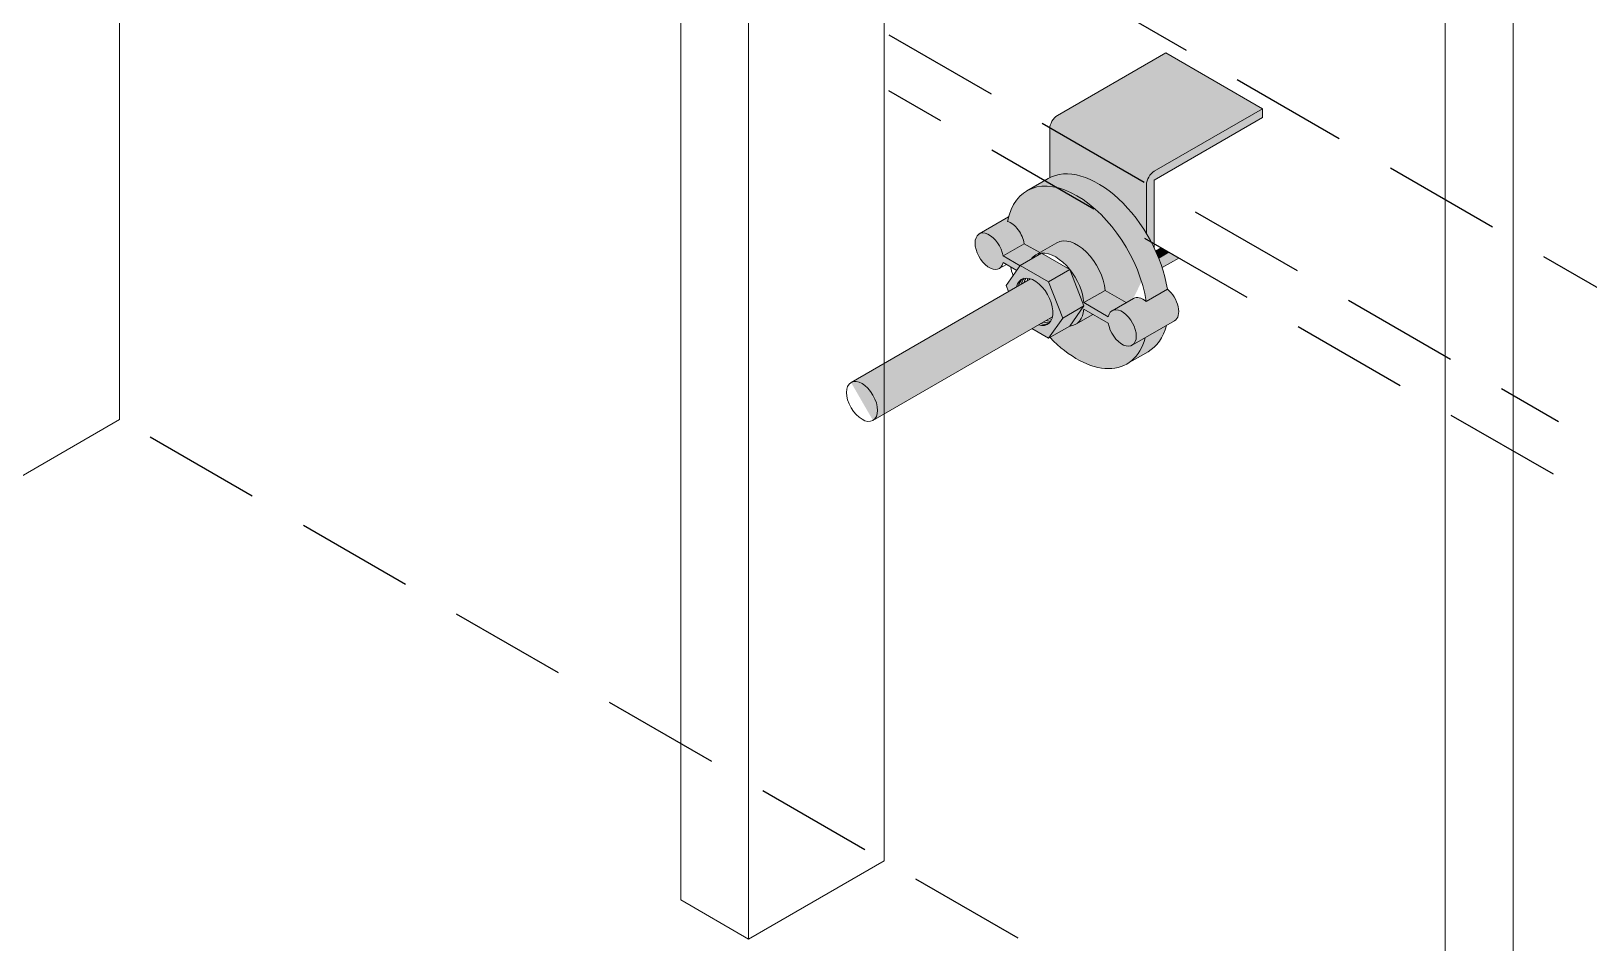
# Model space of a CAD drawing. Extents: x -23436 to 4767, y -4638 to 9755.
# Drawn here: x -15818.9 to -15734.9, y 7953.9 to 8003.1 of the extents above; entities that cross this region are included whole.
import ezdxf

# ---------------------------------------------------------------- set-up
doc = ezdxf.new("R2010")
doc.units = 0
doc.linetypes.add('CABLIN', pattern=[0.35, 0.25, -0.1])
doc.linetypes.add('HIDDEN', pattern=[9.524999999999995, 6.349999999999998, -3.174999999999998])
doc.layers.get('0').update_dxf_attribs({"lineweight": 13})
doc.layers.add('Concreto', color=250, linetype='HIDDEN')
doc.layers.add('Hachura', color=252, linetype='CABLIN')
doc.layers.add('Demarcação 1', color=252, linetype='Continuous', lineweight=9)
doc.layers.add('Madeira', color=100, linetype='Continuous', lineweight=13)

msp = doc.modelspace()

# ---------------------------------------------------------------- hatches: boundary and pattern name
at = {"layer": 'Demarcação 1'}
h = msp.add_hatch(color=256, dxfattribs=at)
h.dxf.hatch_style = 1
h.set_gradient(color1=(132, 132, 132), tint=1, name='SPHERICAL')
edge = h.paths.add_edge_path()
edge.add_line((-15752.51873487896, 7998.882167217991), (-15757.73081896312, 8001.891365366988))
edge.add_line((-15757.73081896324, 8001.891365366988), (-15763.56835313745, 7998.52106344013))
edge.add_ellipse((-15763.56835313739, 7998.039591736249), major_axis=(-0.2948400000000002, -0.5106778601036084), ratio=0.5773502691896258, start_angle=224.9999999998697, end_angle=314.9999999999998)
edge.add_line((-15763.98531986422, 7997.79885588435), (-15763.98531986422, 7995.168447834789))
edge.add_ellipse((-15761.37927782202, 7990.456412400776), major_axis=(-2.693249999999998, 4.664845837484885), ratio=0.5773502691896261, start_angle=271.82644889274303, end_angle=358.1735511072676, ccw=False)
edge.add_line((-15758.77323578005, 7992.159249685719), (-15758.77323578005, 7994.892191948937))
edge.add_ellipse((-15758.35626905328, 7995.030393587309), major_axis=(0.2948400000000002, 0.5106778601036084), ratio=0.5773502691896258, start_angle=44.9999999999348, end_angle=134.9999999999675, ccw=False)
edge.add_line((-15758.35626905328, 7995.511865291119), (-15752.5187348789, 7998.882167217977))
h = msp.add_hatch(color=256, dxfattribs=at)
h.dxf.hatch_style = 1
h.set_gradient(color1=(132, 132, 132), tint=1, name='SPHERICAL')
edge = h.paths.add_edge_path()
edge.add_line((-15752.51873487896, 7998.400695514183), (-15752.51873487896, 7998.882167217993))
edge.add_line((-15752.51873487896, 7998.882167217991), (-15758.35626905328, 7995.511865291133))
edge.add_ellipse((-15758.35626905328, 7995.030393587309), major_axis=(0.2948400000000002, 0.5106778601036084), ratio=0.5773502691896258, start_angle=44.99999999993487, end_angle=134.9999999999675)
edge.add_line((-15758.77323578005, 7994.789657735339), (-15758.77323578005, 7992.159249685719))
edge.add_ellipse((-15761.37927782202, 7990.456412400776), major_axis=(-2.693249999999998, 4.664845837484885), ratio=0.5773502691896261, start_angle=262.4688479150752, end_angle=271.82644889274303, ccw=False)
edge.add_line((-15758.35626905328, 7991.386548550348), (-15758.35626905328, 7995.030393587309))
edge.add_line((-15758.35626905328, 7995.030393587309), (-15752.5187348789, 7998.400695514167))
h = msp.add_hatch(color=256, dxfattribs=at)
h.dxf.hatch_style = 1
h.set_gradient(color1=(132, 132, 132), tint=1, name='SPHERICAL')
edge = h.paths.add_edge_path()
edge.add_ellipse((-15761.37927782202, 7990.456412400776), major_axis=(-2.693249999999998, 4.664845837484885), ratio=0.5773502691896261, start_angle=271.826448892743, end_angle=358.1735511072677)
edge.add_ellipse((-15761.37927782202, 7990.456412400776), major_axis=(-2.693249999999998, 4.664845837484885), ratio=0.5773502691896261, start_angle=358.1735511072677, end_angle=360.0000000000026)
edge.add_line((-15764.07252782221, 7995.1212582382), (-15765.21517702511, 7994.461549413303))
edge.add_ellipse((-15762.52192702521, 7989.79670357579), major_axis=(2.693249999999998, -4.664845837484885), ratio=0.5773502691896261, start_angle=56.29308563726602, end_angle=180.0000000000024, ccw=False)
edge.add_line((-15758.78684179332, 7988.501513314099), (-15757.64419259036, 7989.161222139141))
edge.add_ellipse((-15761.37927782202, 7990.456412400776), major_axis=(-2.693249999999998, 4.664845837484885), ratio=0.5773502691896261, start_angle=236.2930856372657, end_angle=249.994809911856)
edge.add_ellipse((-15761.37927782202, 7990.456412400776), major_axis=(-2.693249999999998, 4.664845837484885), ratio=0.5773502691896261, start_angle=249.994809911856, end_angle=256.001000546177)
edge.add_ellipse((-15761.37927782202, 7990.456412400776), major_axis=(-2.693249999999998, 4.664845837484885), ratio=0.5773502691896261, start_angle=256.001000546177, end_angle=260.5320794259401)
edge.add_ellipse((-15761.37927782202, 7990.456412400776), major_axis=(-2.693249999999998, 4.664845837484885), ratio=0.5773502691896261, start_angle=260.5320794259401, end_angle=262.4688479150752)
edge.add_ellipse((-15761.37927782202, 7990.456412400776), major_axis=(-2.693249999999998, 4.664845837484885), ratio=0.5773502691896261, start_angle=262.4688479150752, end_angle=271.826448892743)
h = msp.add_hatch(color=256, dxfattribs=at)
h.dxf.hatch_style = 1
h.set_gradient(color1=(132, 132, 132), tint=1, name='SPHERICAL')
edge = h.paths.add_edge_path()
edge.add_ellipse((-15762.52192702521, 7989.79670357579), major_axis=(2.693249999999998, -4.664845837484885), ratio=0.5773502691896261, start_angle=56.29308563726577, end_angle=180.0000000000022)
edge.add_ellipse((-15762.52192702521, 7989.79670357579), major_axis=(2.693249999999998, -4.664845837484885), ratio=0.5773502691896261, start_angle=180.0000000000022, end_angle=210.153771802942)
edge.add_ellipse((-15762.52192702521, 7989.79670357579), major_axis=(2.693249999999998, -4.664845837484885), ratio=0.5773502691896261, start_angle=210.153771802942, end_angle=213.7069143627306)
edge.add_ellipse((-15766.10222786116, 7991.86379122737), major_axis=(0.5386500000000001, -0.9329691674969761), ratio=0.577350269189626, start_angle=56.53695903280487, end_angle=146.7236510024918, ccw=False)
edge.add_line((-15765.35585252729, 7991.608793580701), (-15764.52417379802, 7991.128623642522))
edge.add_line((-15764.52417379802, 7991.128623642537), (-15763.47396049612, 7991.734964574993))
edge.add_ellipse((-15762.52192702521, 7989.79670357579), major_axis=(1.077299999999997, -1.86593833499395), ratio=0.577350269189626, start_angle=50.739170477262576, end_angle=180, ccw=False)
edge.add_line((-15761.00603155569, 7989.097423271773), (-15759.86657296189, 7988.439556545856))
edge.add_line((-15759.86657296189, 7988.439556545854), (-15759.35956850332, 7988.732275706425))
edge.add_ellipse((-15758.94162618879, 7987.729615924169), major_axis=(0.5386500000000001, -0.9329691674969761), ratio=0.577350269189626, start_angle=123.276348997522, end_angle=180, ccw=False)
h = msp.add_hatch(color=256, dxfattribs=at)
h.dxf.hatch_style = 1
h.set_gradient(color1=(132, 132, 132), tint=1, name='SPHERICAL')
edge = h.paths.add_edge_path()
edge.add_ellipse((-15766.10222786116, 7991.86379122737), major_axis=(0.5386500000000001, -0.9329691674969761), ratio=0.577350269189626, start_angle=56.53695903280462, end_angle=146.7236510024917)
edge.add_ellipse((-15762.52192702521, 7989.79670357579), major_axis=(2.693249999999998, -4.664845837484885), ratio=0.5773502691896261, start_angle=210.1537718029421, end_angle=213.7069143627307, ccw=False)
edge.add_line((-15766.20360739923, 7993.049218613989), (-15767.78352706452, 7992.137051569924))
edge.add_ellipse((-15767.24487706435, 7991.204082402388), major_axis=(0.5386500000000001, -0.9329691674969761), ratio=0.577350269189626, start_angle=56.53695903281192, end_angle=180.0000000000038, ccw=False)
edge.add_line((-15766.49850173048, 7990.949084755732), (-15765.35585252741, 7991.608793580715))
h = msp.add_hatch(color=256, dxfattribs=at)
h.dxf.hatch_style = 1
h.set_gradient(color1=(132, 132, 132), tint=1, name='SPHERICAL')
edge = h.paths.add_edge_path()
edge.add_ellipse((-15767.24487706435, 7991.204082402388), major_axis=(0.5386500000000001, -0.9329691674969761), ratio=0.577350269189626, start_angle=56.53695903281176, end_angle=180.0000000000032)
edge.add_ellipse((-15767.24487706435, 7991.204082402388), major_axis=(0.5386500000000001, -0.9329691674969761), ratio=0.577350269189626, start_angle=180.0000000000032, end_angle=360.0000000000787)
edge.add_ellipse((-15767.24487706435, 7991.204082402388), major_axis=(0.5386500000000001, -0.9329691674969761), ratio=0.577350269189626, start_angle=360.0000000000787, end_angle=393.4630409671884)
edge.add_line((-15766.49850173048, 7990.597240049115), (-15765.75901005357, 7990.17029433047))
edge.add_line((-15765.75901005357, 7990.17029433047), (-15765.5830877004, 7990.420570219023))
edge.add_line((-15765.5830877004, 7990.420570219023), (-15766.49850173048, 7990.949084755732))
h = msp.add_hatch(color=256, dxfattribs=at)
h.dxf.hatch_style = 1
h.set_gradient(color1=(132, 132, 132), tint=1, name='SPHERICAL')
edge = h.paths.add_edge_path()
edge.add_line((-15765.35585252729, 7991.608793580701), (-15766.49850173036, 7990.949084755717))
edge.add_line((-15766.49850173048, 7990.949084755732), (-15765.5830877004, 7990.420570219023))
edge.add_line((-15765.5830877004, 7990.420570219023), (-15765.5689915667, 7990.440624079929))
edge.add_line((-15765.5689915667, 7990.440624079914), (-15764.98399387822, 7990.778372652829))
edge.add_ellipse((-15763.66457622823, 7989.136994750823), major_axis=(1.077299999999997, -1.86593833499395), ratio=0.577350269189626, start_angle=179.9999999999906, end_angle=194.9999999998853, ccw=False)
edge.add_line((-15764.74187622811, 7991.002933085838), (-15764.52417379802, 7991.128623642551))
edge.add_line((-15764.52417379802, 7991.128623642537), (-15765.35585252729, 7991.608793580701))
h = msp.add_hatch(color=256, dxfattribs=at)
h.dxf.hatch_style = 1
h.set_gradient(color1=(132, 132, 132), tint=1, name='SPHERICAL')
h.paths.add_polyline_path([(-15764.42634236368, 7991.100332904898), (-15765.5689915667, 7990.440624079914), (-15764.04545929584, 7989.561012313323), (-15762.90281009276, 7990.220721138234)])
h = msp.add_hatch(color=256, dxfattribs=at)
h.dxf.hatch_style = 1
h.set_gradient(color1=(132, 132, 132), tint=1, name='SPHERICAL')
edge = h.paths.add_edge_path()
edge.add_ellipse((-15762.52192702521, 7989.79670357579), major_axis=(1.077299999999997, -1.86593833499395), ratio=0.577350269189626, start_angle=50.73917047726242, end_angle=180)
edge.add_line((-15763.5992270251, 7991.662641910807), (-15764.74187622811, 7991.002933085823))
edge.add_ellipse((-15763.66457622823, 7989.136994750823), major_axis=(1.077299999999997, -1.86593833499395), ratio=0.577350269189626, start_angle=165.000000000028, end_angle=179.9999999999906, ccw=False)
edge.add_ellipse((-15763.66457622823, 7989.136994750823), major_axis=(1.077299999999997, -1.86593833499395), ratio=0.577350269189626, start_angle=104.99999999997371, end_angle=165.000000000028, ccw=False)
edge.add_ellipse((-15763.66457622823, 7989.136994750823), major_axis=(1.077299999999997, -1.86593833499395), ratio=0.577350269189626, start_angle=50.739170477262576, end_angle=104.99999999997371, ccw=False)
edge.add_line((-15762.14868075882, 7988.437714446802), (-15761.00603155569, 7989.097423271771))
h = msp.add_hatch(color=256, dxfattribs=at)
h.dxf.hatch_style = 1
h.set_gradient(color1=(132, 132, 132), tint=1, name='SPHERICAL')
edge = h.paths.add_edge_path()
edge.add_line((-15757.5744564405, 7991.148527975063), (-15757.99142316738, 7991.389263826961))
edge.add_line((-15757.99142316738, 7991.389263826975), (-15758.2796885151, 7991.222833750915))
edge.add_ellipse((-15761.37927782202, 7990.456412400776), major_axis=(-2.693249999999998, 4.664845837484885), ratio=0.5773502691896261, start_angle=256.0010005461772, end_angle=260.5320794259402, ccw=False)
edge.add_line((-15758.11450696909, 7990.83672965708), (-15757.5744564405, 7991.148527975063))
h = msp.add_hatch(color=256, dxfattribs=at)
h.dxf.hatch_style = 1
h.set_gradient(color1=(132, 132, 132), tint=1, name='SPHERICAL')
edge = h.paths.add_edge_path()
edge.add_line((-15757.03472746162, 7990.836915303749), (-15757.5744564405, 7991.148527975078))
edge.add_line((-15757.5744564405, 7991.148527975063), (-15758.11450696909, 7990.83672965708))
edge.add_ellipse((-15761.37927782202, 7990.456412400776), major_axis=(-2.693249999999998, 4.664845837484885), ratio=0.5773502691896261, start_angle=249.99480991185618, end_angle=256.0010005461772, ccw=False)
edge.add_line((-15757.92715912275, 7990.321669644052), (-15757.03472746162, 7990.836915303751))
h = msp.add_hatch(color=256, dxfattribs=at)
h.dxf.hatch_style = 1
h.set_gradient(color1=(132, 132, 132), tint=1, name='SPHERICAL')
edge = h.paths.add_edge_path()
edge.add_line((-15763.28369316049, 7987.597674159248), (-15764.04545929589, 7989.561012313325))
edge.add_line((-15764.04545929584, 7989.561012313323), (-15765.56899156652, 7990.440624079929))
edge.add_line((-15765.5689915667, 7990.440624079914), (-15765.5830877004, 7990.420570219008))
edge.add_line((-15765.5830877004, 7990.420570219023), (-15765.75901005357, 7990.17029433047))
edge.add_line((-15765.75901005357, 7990.17029433047), (-15766.33075770187, 7989.356897692473))
edge.add_line((-15766.33075770187, 7989.356897692458), (-15766.20478190759, 7989.032213944942))
edge.add_line((-15766.20478190759, 7989.032213944942), (-15765.77455680164, 7989.280604525644))
edge.add_ellipse((-15764.80722543112, 7988.477285925852), major_axis=(-0.7002450000000012, 1.21285991774607), ratio=0.577350269189626, start_angle=355.3200786188029, end_angle=392.6368975035609, ccw=False)
edge.add_ellipse((-15764.80722543112, 7988.477285925852), major_axis=(-0.7002450000000012, 1.21285991774607), ratio=0.577350269189626, start_angle=349.02533610992566, end_angle=355.3200786188029, ccw=False)
edge.add_ellipse((-15764.80722543112, 7988.477285925852), major_axis=(-0.7002450000000012, 1.21285991774607), ratio=0.577350269189626, start_angle=342.5928085264702, end_angle=349.02533610992566, ccw=False)
edge.add_ellipse((-15764.80722543112, 7988.477285925852), major_axis=(-0.7002450000000012, 1.21285991774607), ratio=0.577350269189626, start_angle=335.92411531679977, end_angle=342.5928085264702, ccw=False)
edge.add_ellipse((-15764.80722543112, 7988.477285925852), major_axis=(-0.7002450000000012, 1.21285991774607), ratio=0.577350269189626, start_angle=328.8867134268062, end_angle=335.92411531679977, ccw=False)
edge.add_line((-15765.01799452058, 7989.717405962321), (-15765.01925406079, 7989.716678766461))
edge.add_ellipse((-15764.80722543112, 7988.477285925852), major_axis=(-0.7002450000000012, 1.21285991774607), ratio=0.577350269189626, start_angle=212.6368975035226, end_angle=327.36310249634704, ccw=False)
edge.add_ellipse((-15764.08354760274, 7988.895101514981), major_axis=(-0.7002450000000012, 1.21285991774607), ratio=0.577350269189626, start_angle=147.3631024964392, end_angle=148.8867134268343, ccw=False)
edge.add_ellipse((-15764.80722543112, 7988.477285925852), major_axis=(-0.7002450000000012, 1.21285991774607), ratio=0.577350269189626, start_angle=204.0758846831674, end_angle=211.1132865732151, ccw=False)
edge.add_ellipse((-15764.80722543112, 7988.477285925852), major_axis=(-0.7002450000000012, 1.21285991774607), ratio=0.577350269189626, start_angle=197.407191473494, end_angle=204.0758846831674, ccw=False)
edge.add_ellipse((-15764.80722543112, 7988.477285925852), major_axis=(-0.7002450000000012, 1.21285991774607), ratio=0.577350269189626, start_angle=190.974663889962, end_angle=197.407191473494, ccw=False)
edge.add_ellipse((-15764.80722543112, 7988.477285925852), major_axis=(-0.7002450000000012, 1.21285991774607), ratio=0.577350269189626, start_angle=184.679921381206, end_angle=190.974663889962, ccw=False)
edge.add_ellipse((-15764.80722543112, 7988.477285925852), major_axis=(-0.7002450000000012, 1.21285991774607), ratio=0.577350269189626, start_angle=147.3631024964392, end_angle=184.679921381206, ccw=False)
edge.add_line((-15764.59519680163, 7987.237893085257), (-15764.94728308123, 7987.034615977012))
edge.add_line((-15764.94728308122, 7987.034615977014), (-15764.04545929595, 7986.513947771777))
edge.add_line((-15764.04545929584, 7986.513947771775), (-15763.28369316061, 7987.597674159246))
h = msp.add_hatch(color=256, dxfattribs=at)
h.dxf.hatch_style = 1
h.set_gradient(color1=(132, 132, 132), tint=1, name='SPHERICAL')
edge = h.paths.add_edge_path()
edge.add_ellipse((-15764.80722543112, 7988.477285925852), major_axis=(-0.7002450000000012, 1.21285991774607), ratio=0.577350269189626, start_angle=212.6368975035515, end_angle=327.3631024963468)
edge.add_line((-15765.01925406079, 7989.716678766463), (-15774.68644298733, 7984.135324637407))
edge.add_ellipse((-15774.09676298742, 7983.113968917214), major_axis=(0.58968, -1.021355720207214), ratio=0.577350269189626, start_angle=0, end_angle=179.9999999999757, ccw=False)
edge.add_ellipse((-15774.09676298742, 7983.113968917214), major_axis=(0.58968, -1.021355720207214), ratio=0.577350269189626, start_angle=179.9999999999754, end_angle=359.9999999999752)
edge.add_line((-15773.50708298744, 7982.092613196961), (-15763.83989406084, 7987.67396732606))
h = msp.add_hatch(color=256, dxfattribs=at)
h.dxf.hatch_style = 1
h.set_gradient(color1=(132, 132, 132), tint=1, name='SPHERICAL')
h.paths.add_polyline_path([(-15762.90281009276, 7990.220721138234), (-15764.04545929584, 7989.561012313323), (-15763.28369316049, 7987.597674159248), (-15762.14104395742, 7988.257382984215)])
h = msp.add_hatch(color=256, dxfattribs=at)
h.dxf.hatch_style = 1
h.set_gradient(color1=(132, 132, 132), tint=1, name='SPHERICAL')
edge = h.paths.add_edge_path()
edge.add_ellipse((-15760.08427539198, 7987.069907099258), major_axis=(0.5386500000000001, -0.9329691674969761), ratio=0.577350269189626, start_angle=360.0000000000039, end_angle=540.0000000000034)
edge.add_ellipse((-15760.08427539198, 7987.069907099258), major_axis=(0.5386500000000001, -0.9329691674969761), ratio=0.577350269189626, start_angle=180.0000000000032, end_angle=213.4630409671917)
edge.add_line((-15760.83065072591, 7987.676749452541), (-15762.14868075882, 7988.437714446787))
edge.add_ellipse((-15763.66457622823, 7989.136994750823), major_axis=(1.077299999999997, -1.86593833499395), ratio=0.577350269189626, start_angle=50.73917047726242, end_angle=104.9999999999737)
edge.add_line((-15762.90281009276, 7990.220721138234), (-15762.14104395736, 7988.257382984215))
edge.add_line((-15762.14104395742, 7988.257382984215), (-15762.90281009282, 7987.173656596759))
edge.add_ellipse((-15763.66457622823, 7989.136994750823), major_axis=(1.077299999999997, -1.86593833499395), ratio=0.577350269189626, start_angle=345.000000000011, end_angle=360.0000000000275)
edge.add_ellipse((-15763.66457622823, 7989.136994750823), major_axis=(1.077299999999997, -1.86593833499395), ratio=0.577350269189626, start_angle=360.0000000000275, end_angle=399.2608295227375)
edge.add_line((-15762.14868075882, 7988.085869740171), (-15760.83065072591, 7987.32490474591))
edge.add_ellipse((-15760.08427539198, 7987.069907099258), major_axis=(0.5386500000000001, -0.9329691674969761), ratio=0.577350269189626, start_angle=236.5369590328082, end_angle=360.0000000000039)
h = msp.add_hatch(color=256, dxfattribs=at)
h.dxf.hatch_style = 1
h.set_gradient(color1=(132, 132, 132), tint=1, name='SPHERICAL')
edge = h.paths.add_edge_path()
edge.add_line((-15761.66232945524, 7987.805074684147), (-15762.14868075888, 7988.085869740156))
edge.add_ellipse((-15763.66457622823, 7989.136994750823), major_axis=(1.077299999999997, -1.86593833499395), ratio=0.577350269189626, start_angle=360.0000000000275, end_angle=399.26082952273765, ccw=False)
edge.add_line((-15762.58727622833, 7987.271056415804), (-15761.66232945524, 7987.805074684147))
h = msp.add_hatch(color=256, dxfattribs=at)
h.dxf.hatch_style = 1
h.set_gradient(color1=(132, 132, 132), tint=1, name='SPHERICAL')
edge = h.paths.add_edge_path(flags=17)
edge.add_line((-15761.00603155569, 7989.097423271773), (-15762.14868075876, 7988.437714446804))
edge.add_line((-15762.14868075882, 7988.437714446802), (-15760.83065072591, 7987.676749452556))
edge.add_ellipse((-15760.08427539198, 7987.069907099258), major_axis=(0.5386500000000001, -0.9329691674969761), ratio=0.577350269189626, start_angle=540.0000000000032, end_angle=573.4630409671917, ccw=False)
edge.add_line((-15760.62292539198, 7988.002876266737), (-15759.86657296189, 7988.439556545856))
edge.add_line((-15759.86657296189, 7988.439556545854), (-15761.00603155569, 7989.097423271771))
h = msp.add_hatch(color=256, dxfattribs=at)
h.dxf.hatch_style = 1
h.set_gradient(color1=(132, 132, 132), tint=1, name='SPHERICAL')
edge = h.paths.add_edge_path()
edge.add_ellipse((-15757.79897698572, 7988.389324749211), major_axis=(0.5386500000000001, -0.9329691674969761), ratio=0.577350269189626, start_angle=-2.518090105059784e-11, end_angle=123.276348997522)
edge.add_line((-15757.6441925903, 7989.161222139141), (-15758.78684179332, 7988.501513314099))
edge.add_ellipse((-15758.94162618879, 7987.729615924169), major_axis=(0.5386500000000001, -0.9329691674969761), ratio=0.577350269189626, start_angle=123.276348997522, end_angle=180)
edge.add_line((-15759.48027618879, 7988.662585091704), (-15760.62292539198, 7988.002876266735))
edge.add_ellipse((-15760.08427539198, 7987.069907099258), major_axis=(0.5386500000000001, -0.9329691674969761), ratio=0.577350269189626, start_angle=360.0000000000037, end_angle=540.0000000000032, ccw=False)
edge.add_line((-15759.50038038076, 7986.163060151099), (-15758.84024665107, 7986.544188537606))
edge.add_line((-15758.84024665107, 7986.544188537606), (-15757.26032698572, 7987.456355581671))
h = msp.add_hatch(color=256, dxfattribs=at)
h.dxf.hatch_style = 1
h.set_gradient(color1=(132, 132, 132), tint=1, name='SPHERICAL')
edge = h.paths.add_edge_path()
edge.add_ellipse((-15760.08427539198, 7987.069907099258), major_axis=(0.5386500000000001, -0.9329691674969761), ratio=0.577350269189626, start_angle=236.53695903280828, end_angle=360.0000000000037, ccw=False)
edge.add_line((-15760.83065072591, 7987.32490474591), (-15761.66232945524, 7987.805074684162))
edge.add_line((-15761.66232945524, 7987.805074684147), (-15762.5872762281, 7987.271056415804))
edge.add_ellipse((-15763.66457622823, 7989.136994750823), major_axis=(1.077299999999997, -1.86593833499395), ratio=0.577350269189626, start_angle=345.0000000000109, end_angle=360.0000000000275, ccw=False)
edge.add_line((-15762.90281009276, 7987.17365659676), (-15763.9654373999, 7986.560148434904))
edge.add_ellipse((-15762.52192702521, 7989.79670357579), major_axis=(2.693249999999998, -4.664845837484885), ratio=0.5773502691896261, start_angle=292.7288384360598, end_angle=360.0000000000268)
edge.add_ellipse((-15762.52192702521, 7989.79670357579), major_axis=(2.693249999999998, -4.664845837484885), ratio=0.5773502691896261, start_angle=360.0000000000268, end_angle=390.1537718029654)
edge.add_line((-15758.84024665107, 7986.544188537606), (-15759.54562539198, 7986.136937931718))
h = msp.add_hatch(color=256, dxfattribs=at)
h.dxf.hatch_style = 1
h.set_gradient(color1=(132, 132, 132), tint=1, name='SPHERICAL')
h.paths.add_polyline_path([(-15762.14104395742, 7988.257382984215), (-15763.28369316049, 7987.597674159248), (-15764.04545929584, 7986.513947771775), (-15762.90281009276, 7987.17365659676)])
h = msp.add_hatch(color=256, dxfattribs=at)
h.dxf.hatch_style = 1
h.set_gradient(color1=(132, 132, 132), tint=1, name='SPHERICAL')
edge = h.paths.add_edge_path()
edge.add_ellipse((-15761.37927782202, 7990.456412400776), major_axis=(-2.693249999999998, 4.664845837484885), ratio=0.5773502691896261, start_angle=179.9999999999974, end_angle=210.153771802964)
edge.add_line((-15757.697597448, 7987.203897362648), (-15758.84024665107, 7986.544188537606))
edge.add_ellipse((-15762.52192702521, 7989.79670357579), major_axis=(2.693249999999998, -4.664845837484885), ratio=0.5773502691896261, start_angle=360.0000000000268, end_angle=390.15377180296554, ccw=False)
edge.add_line((-15759.8286770252, 7985.131857738306), (-15758.68602782201, 7985.791566563363))
h = msp.add_hatch(color=256, dxfattribs=at)
h.dxf.hatch_style = 1
h.set_gradient(color1=(132, 132, 132), tint=1, name='SPHERICAL')
edge = h.paths.add_edge_path()
edge.add_ellipse((-15774.09676298742, 7983.113968917214), major_axis=(0.5896800000000003, -1.021355720207216), ratio=0.5773502691896255, start_angle=0, end_angle=179.9999999999754)
edge.add_ellipse((-15774.09676298742, 7983.113968917214), major_axis=(0.5896800000000003, -1.021355720207216), ratio=0.5773502691896255, start_angle=179.9999999999754, end_angle=359.9999999999752)

# ---------------------------------------------------------------- linework, layer by layer
at = {"extrusion": (-1e-16, 0.8164965809277258, 0.577350269189626)}
for p, q in [((-15763.56835313739, 7998.521063440134), (-15757.73081896324, 8001.891365366992)), ((-15752.51873487896, 7998.882167217995), (-15757.73081896324, 8001.891365366992)), ((-15752.51873487896, 7998.882167217995), (-15758.35626905328, 7995.511865291122)), ((-15752.51873487896, 7998.400695514187), (-15752.51873487896, 7998.882167217995)), ((-15763.98531986422, 7995.16844783472), (-15763.98531986422, 7997.798855884354)), ((-15758.35626905328, 7995.030393587313), (-15752.51873487896, 7998.400695514187)), ((-15765.2151770251, 7994.461549413309), (-15764.07252782221, 7995.121258238276)), ((-15758.77323578005, 7992.159249685723), (-15758.77323578005, 7994.789657735342)), ((-15758.35626905328, 7991.386548550352), (-15758.35626905328, 7995.030393587313)), ((-15767.78352706435, 7992.137051569927), (-15766.20360739923, 7993.049218613993)), ((-15766.49850173048, 7990.949084755735), (-15765.35585252729, 7991.608793580705)), ((-15765.5689915667, 7990.440624079918), (-15764.42634236368, 7991.100332904902)), ((-15765.35585252729, 7991.608793580705), (-15764.52417379802, 7991.12862364254)), ((-15764.74187622811, 7991.002933085842), (-15763.5992270251, 7991.662641910811)), ((-15764.42634236368, 7991.100332904902), (-15762.90281009276, 7990.220721138237)), ((-15757.99142316738, 7991.389263826979), (-15758.2796885151, 7991.222833750904)), ((-15758.11450696909, 7990.836729657083), (-15757.5744564405, 7991.148527975067)), ((-15766.70622706452, 7990.271113234925), (-15766.31993029142, 7990.494141780775)), ((-15766.49850173048, 7990.949084755735), (-15765.5830877004, 7990.420570219027)), ((-15766.49850173048, 7990.597240049119), (-15765.75901005357, 7990.170294330474)), ((-15766.33075770187, 7989.356897692462), (-15765.5689915667, 7990.440624079918)), ((-15765.5689915667, 7990.440624079918), (-15764.04545929584, 7989.561012313327)), ((-15757.92715912275, 7990.321669644056), (-15757.03472746162, 7990.836915303753)), ((-15765.01925406079, 7989.716678766466), (-15774.68644298733, 7984.135324637409)), ((-15764.04545929584, 7989.561012313327), (-15762.90281009276, 7990.220721138237)), ((-15764.04545929584, 7989.561012313327), (-15763.28369316049, 7987.597674159251)), ((-15762.90281009276, 7990.220721138237), (-15762.14104395742, 7988.257382984219)), ((-15766.20478190759, 7989.032213944945), (-15766.33075770187, 7989.356897692462)), ((-15762.14868075882, 7988.437714446805), (-15761.00603155569, 7989.097423271776)), ((-15761.00603155569, 7989.097423271776), (-15759.86657296189, 7988.439556545858)), ((-15760.62292539198, 7988.002876266741), (-15759.48027618879, 7988.662585091708)), ((-15757.6441925903, 7989.161222139144), (-15758.78684179332, 7988.501513314102)), ((-15763.28369316049, 7987.597674159251), (-15762.14104395742, 7988.257382984219)), ((-15762.14104395742, 7988.257382984219), (-15762.90281009276, 7987.173656596764)), ((-15762.58727622833, 7987.271056415808), (-15761.66232945524, 7987.805074684151)), ((-15762.14868075882, 7988.437714446805), (-15760.83065072591, 7987.676749452545)), ((-15762.14868075882, 7988.085869740175), (-15760.83065072591, 7987.324904745914)), ((-15763.83989406079, 7987.673967326065), (-15773.50708298744, 7982.092613196965)), ((-15764.04545929584, 7986.513947771778), (-15764.94728308122, 7987.034615977018)), ((-15763.28369316049, 7987.597674159251), (-15764.04545929584, 7986.513947771778)), ((-15764.04545929584, 7986.513947771778), (-15762.90281009276, 7987.173656596764)), ((-15759.54562539187, 7986.136937931722), (-15757.26032698584, 7987.456355581675)), ((-15759.8286770252, 7985.13185773831), (-15758.6860278223, 7985.791566563295))]:
    msp.add_line(p, q, dxfattribs=at)
for centre, major_axis, ratio, start_param, end_param in [((-15763.56835313739, 7998.039591736251), (-0.2948399999999996, -0.5106778601036079), 0.577350269189626, 3.926990816984967, 5.497787143782136), ((-15761.37927782202, 7990.456412400777), (-2.693249999999998, 4.664845837484878), 0.5773502691896261, 4.124092344067211, 6.283185307179627), ((-15758.35626905328, 7995.030393587313), (0.2948399999999996, 0.5106778601036079), 0.577350269189626, 0.7853981633963116, 2.356194490191775), ((-15762.52192702521, 7989.796703575794), (2.693249999999998, -4.664845837484878), 0.5773502691896261, 0.9824996904774184, 3.729889289907212), ((-15766.10222786116, 7991.863791227373), (0.5386499999999992, -0.9329691674969739), 0.577350269189626, 0.9867560841875896, 2.56081080054056), ((-15767.24487706435, 7991.20408240239), (0.5386499999999992, -0.9329691674969739), 0.577350269189626, 0.986756084187714, 6.867225549786768), ((-15762.52192702521, 7989.796703575794), (1.077299999999995, -1.865938334993951), 0.577350269189626, 0.8855655845589316, 3.141592653589792), ((-15763.66457622822, 7989.136994750825), (1.077299999999995, -1.865938334993951), 0.577350269189626, 2.879793265791125, 3.403392041386938), ((-15763.66457622822, 7989.136994750825), (1.077299999999995, -1.865938334993951), 0.577350269189626, 1.83259571459358, 2.879793265791125), ((-15762.52192702521, 7989.796703575794), (2.693249999999998, -4.664845837484878), 0.5773502691896261, 4.273907714514356, 4.372511808277698), ((-15764.80722543112, 7988.477285925856), (-0.7002449999999951, 1.21285991774606), 0.577350269189626, 2.571971334516736, 6.852806626252642), ((-15764.69296051094, 7988.543256808352), (-0.7002449999999951, 1.21285991774606), 0.577350269189626, 0.0816800368335862, 0.5696213190730559), ((-15764.54060728392, 7988.631217984996), (0.7002449999999951, -1.21285991774606), 0.577350269189626, 3.333136672768707, 3.711213972662897), ((-15764.38825405666, 7988.719179161712), (-0.7002449999999951, 1.21285991774606), 0.577350269189626, 0.3038128047376282, 0.5696213190730047), ((-15764.2359008297, 7988.80714033834), (0.7002449999999951, -1.21285991774606), 0.577350269189626, 3.561796111641442, 3.711213972662897), ((-15764.08354760274, 7988.895101514983), (-0.7002449999999951, 1.21285991774606), 0.577350269189626, 0.5430292918183452, 0.5696213190731072), ((-15763.66457622822, 7989.136994750825), (1.077299999999995, -1.865938334993951), 0.577350269189626, 0.8855655845589316, 1.83259571459358), ((-15758.94162618879, 7987.729615924171), (0.5386499999999992, -0.9329691674969739), 0.577350269189626, 2.151578179844368, 3.141592653589792), ((-15757.79897698572, 7988.389324749212), (0.5386499999999992, -0.9329691674969739), 0.577350269189626, -4.395e-13, 2.151578179844368), ((-15763.66457622822, 7989.136994750825), (1.077299999999995, -1.865938334993951), 0.577350269189626, 6.021385919380628, 6.968416049415553), ((-15760.08427539198, 7987.06990709926), (0.5386499999999992, -0.9329691674969739), 0.577350269189626, 4.128348737777444, 10.00881820337662), ((-15764.69296051094, 7988.543256808352), (-0.7002449999999951, 1.21285991774606), 0.577350269189626, 2.571971334516502, 3.059912616755841), ((-15764.54060728392, 7988.631217984996), (0.7002449999999951, -1.21285991774606), 0.577350269189626, 5.713563988106526, 6.091641288000075), ((-15764.38825405666, 7988.719179161712), (-0.7002449999999951, 1.21285991774606), 0.577350269189626, 2.571971334516736, 2.837779848851944), ((-15764.2359008297, 7988.80714033834), (0.7002449999999951, -1.21285991774606), 0.577350269189626, 5.713563988106526, 5.862981849127713), ((-15764.08354760274, 7988.895101514983), (-0.7002449999999951, 1.21285991774606), 0.577350269189626, 2.571971334516736, 2.598563361771502), ((-15761.37927782202, 7990.456412400777), (-2.693249999999998, 4.664845837484878), 0.5773502691896261, 3.141592653589748, 3.667875253446552), ((-15762.52192702521, 7989.796703575794), (2.693249999999998, -4.664845837484878), 0.5773502691896261, 5.109082046247772, 6.809467907036361)]:
    msp.add_ellipse(centre, major_axis=major_axis, ratio=ratio, start_param=start_param, end_param=end_param)
msp.add_ellipse((-15774.09676298742, 7983.113968917216), major_axis=(0.5896799999999995, -1.021355720207214), ratio=0.577350269189626)
at = {"layer": 'Concreto'}
msp.add_line((-15633.7111598972, 7877.999111416637), (-15814.08257965631, 7982.136599168723), dxfattribs=at)
at = {"layer": 'Hachura', "linetype": 'HIDDEN', "extrusion": (-1e-16, 0.8164965809277258, 0.577350269189626)}
for p, q in [((-15828.12549963143, 8043.3161447191), (-15640.71005718478, 7935.111788572254)), ((-15772.64651118752, 8002.859580989496), (-15736.57597562506, 7982.034247572567)), ((-15736.85754692303, 7979.18761468829), (-15772.64651118752, 7999.850382840441))]:
    msp.add_line(p, q, dxfattribs=at)
at = {"layer": 'Madeira', "extrusion": (-1e-16, 0.8164965809277258, 0.577350269189626)}
for p, q in [((-15814.08257965631, 7982.136599168723), (-15814.08257965631, 8111.040254446274)), ((-15783.85249196864, 7956.257495087328), (-15783.85249196864, 8093.586905182052)), ((-15780.20403310957, 7954.151056382983), (-15780.20403310957, 8091.480466477753)), ((-15772.90711539178, 7958.36393379157), (-15772.90711539178, 8087.267589069093)), ((-15742.67702770394, 7932.484829710058), (-15742.67702770394, 8069.814239804871)), ((-15739.02856884487, 7930.378391005743), (-15739.02856884499, 8067.707801100571)), ((-15814.08257965631, 7982.136599168667), (-15821.37949737416, 7977.923721760051)), ((-15772.90711539178, 7958.363933791643), (-15780.20403310957, 7954.151056383027)), ((-15780.20403310957, 7954.151056383027), (-15783.85249196864, 7956.257495087328))]:
    msp.add_line(p, q, dxfattribs=at)

doc.saveas('drawing.dxf')
